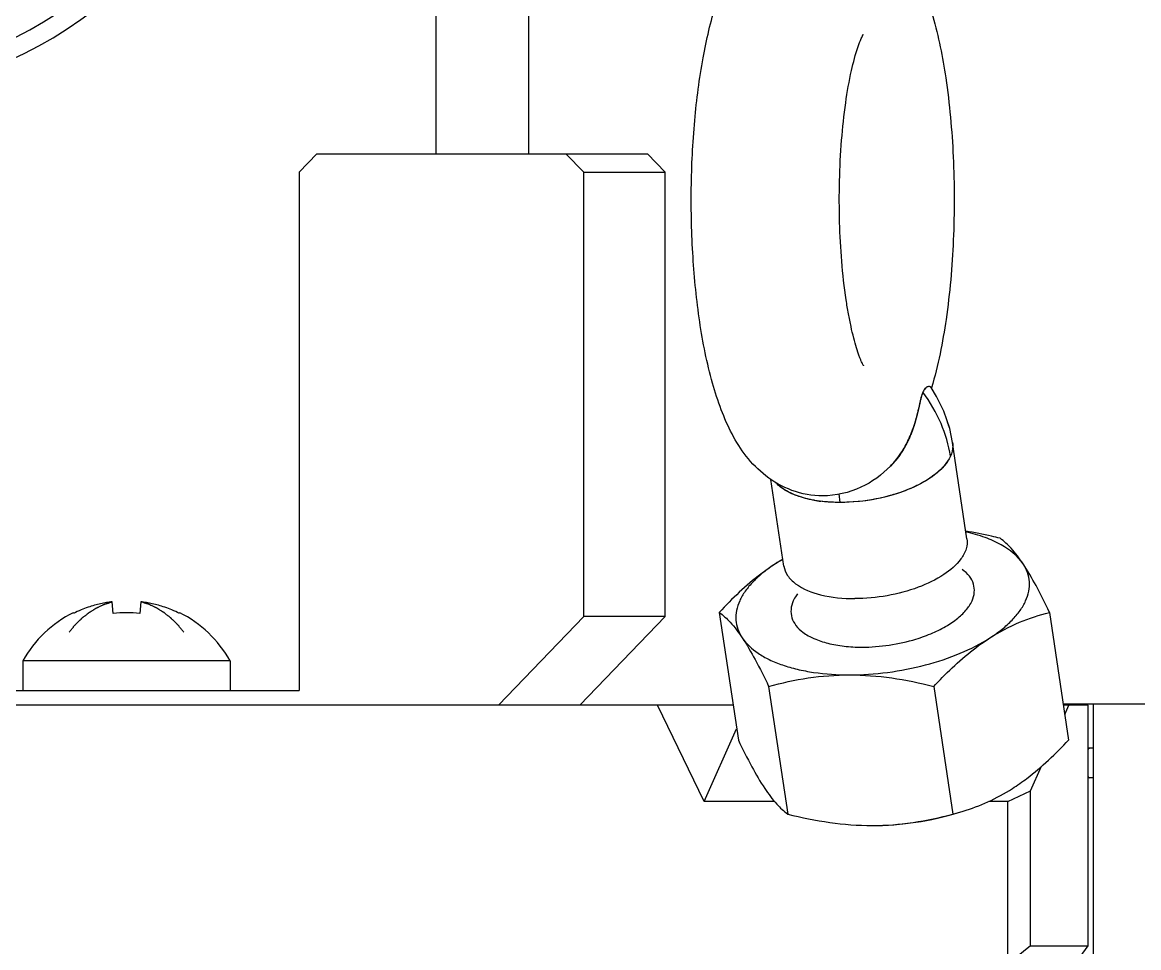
# Model space of a CAD drawing. Header units: millimetres. Extents: x 0 to 841, y 0 to 594.
# Drawn here: x 92.23 to 107.32, y 247.08 to 259.58 of the extents above; entities that cross this region are included whole.
import ezdxf

# ---------------------------------------------------------------- set-up
doc = ezdxf.new("R2010")
doc.units = ezdxf.units.MM
doc.header["$LTSCALE"] = 46.255
doc.layers.get('0').update_dxf_attribs({"linetype": 'CONTINUOUS'})
for name, color, linetype in [('COSMETIC', 7, 'CONTINUOUS'), ('PRT_CURVE', 7, 'CONTINUOUS'), ('PRT_SURFACE', 7, 'CONTINUOUS')]:
    doc.layers.add(name, color=color, linetype=linetype)

msp = doc.modelspace()

# ---------------------------------------------------------------- linework, layer by layer
at = {"color": 7, "linetype": 'CONTINUOUS'}
for p, q in [((97.823, 260.105), (97.823, 257.805)), ((99.073, 260.105), (99.073, 257.805)), ((96.215, 257.805), (95.975, 257.555)), ((96.215, 257.805), (100.682, 257.805)), ((99.82, 257.555), (99.579, 257.805)), ((100.682, 257.805), (100.922, 257.555)), ((95.975, 257.555), (95.975, 250.555)), ((99.82, 257.555), (100.922, 257.555)), ((99.82, 251.555), (99.82, 257.555)), ((100.922, 251.555), (100.922, 257.555)), ((104.588, 254.527), (104.512, 254.648)), ((104.52, 254.645), (104.518, 254.638)), ((104.686, 254.329), (104.588, 254.527)), ((104.764, 254.094), (104.686, 254.329)), ((104.764, 254.094), (104.735, 254.181)), ((104.803, 253.905), (104.764, 254.094)), ((104.803, 253.905), (104.764, 254.094)), ((104.997, 252.605), (104.803, 253.905)), ((102.524, 252.236), (102.349, 253.407)), ((103.286, 253.095), (103.269, 253.211)), ((93.463, 251.596), (93.449, 251.752)), ((93.836, 251.752), (93.821, 251.596)), ((92.926, 251.596), (92.923, 251.606)), ((94.361, 251.606), (94.358, 251.596)), ((101.651, 251.61), (101.909, 249.885)), ((106.112, 251.61), (106.37, 249.885)), ((98.666, 250.355), (99.82, 251.555)), ((100.922, 251.555), (99.769, 250.355)), ((100.922, 251.555), (99.82, 251.555)), ((95.042, 250.955), (92.242, 250.955)), ((92.242, 250.955), (92.242, 250.555)), ((95.042, 250.955), (95.042, 250.555)), ((91.168, 250.555), (95.975, 250.555)), ((102.318, 250.61), (102.576, 248.885)), ((104.549, 250.61), (104.807, 248.885)), ((106.297, 250.374), (106.709, 250.374)), ((106.709, 250.374), (108.641, 250.374)), ((106.709, 246.774), (106.709, 250.374)), ((101.839, 250.355), (87.619, 250.355)), ((101.446, 249.056), (100.818, 250.355)), ((106.634, 250.355), (106.3, 250.355)), ((106.319, 250.23), (106.375, 250.355)), ((106.634, 247.105), (106.634, 250.355)), ((101.446, 249.056), (101.886, 250.038)), ((106.709, 249.774), (106.634, 249.774)), ((105.857, 249.2), (106.005, 249.53)), ((106.709, 249.374), (106.634, 249.374)), ((105.551, 249.056), (105.857, 249.2)), ((105.857, 247.105), (105.857, 249.2)), ((102.396, 249.056), (101.446, 249.056)), ((105.551, 249.056), (105.294, 249.056)), ((105.551, 246.855), (105.551, 249.056)), ((104.807, 248.885), (104.945, 248.924)), ((105.857, 247.105), (105.551, 246.855)), ((105.857, 247.105), (106.634, 247.105)), ((106.457, 246.855), (106.634, 247.105))]:
    msp.add_line(p, q, dxfattribs=at)
at = {"color": 40, "linetype": 'CONTINUOUS'}
for p, q in [((104.342, 254.361), (104.336, 254.332)), ((104.359, 254.435), (104.342, 254.361)), ((104.166, 253.86), (104.164, 253.857)), ((103.977, 253.6), (103.972, 253.594)), ((103.983, 253.605), (103.977, 253.6)), ((103.988, 253.611), (103.983, 253.605)), ((103.994, 253.618), (103.988, 253.611))]:
    msp.add_line(p, q, dxfattribs=at)
for points in [[(104.403, 254.586), (104.401, 254.58), (104.398, 254.574), (104.396, 254.569), (104.394, 254.562), (104.391, 254.556), (104.389, 254.549), (104.387, 254.542), (104.385, 254.535), (104.382, 254.528), (104.38, 254.52), (104.378, 254.512), (104.376, 254.503), (104.373, 254.495), (104.371, 254.485), (104.369, 254.476), (104.366, 254.466), (104.364, 254.456), (104.359, 254.435)], [(104.336, 254.332), (104.329, 254.301), (104.325, 254.285), (104.321, 254.269)], [(104.321, 254.269), (104.316, 254.249), (104.311, 254.232), (104.307, 254.215), (104.302, 254.198), (104.297, 254.18), (104.292, 254.163), (104.286, 254.145), (104.281, 254.128), (104.275, 254.11), (104.269, 254.093), (104.263, 254.075), (104.256, 254.057)], [(104.256, 254.057), (104.253, 254.049), (104.247, 254.035), (104.242, 254.021), (104.236, 254.007), (104.231, 253.993), (104.225, 253.979), (104.219, 253.966), (104.212, 253.952), (104.206, 253.939), (104.2, 253.925), (104.193, 253.912), (104.187, 253.899), (104.18, 253.886), (104.173, 253.873), (104.166, 253.86)], [(104.164, 253.857), (104.158, 253.845), (104.15, 253.832), (104.142, 253.819), (104.134, 253.806), (104.126, 253.793), (104.118, 253.78), (104.11, 253.767), (104.101, 253.755), (104.093, 253.742), (104.084, 253.73), (104.075, 253.717), (104.066, 253.705), (104.057, 253.693), (104.048, 253.682), (104.039, 253.67), (104.029, 253.658)], [(103.972, 253.594), (103.967, 253.589), (103.964, 253.586)], [(104.029, 253.658), (104.024, 253.652), (104.02, 253.648), (104.017, 253.643), (104.013, 253.639), (104.009, 253.635), (104.005, 253.631), (104.002, 253.626), (103.998, 253.622), (103.994, 253.618)]]:
    msp.add_lwpolyline(points, dxfattribs=at)
at = {"color": 7, "linetype": 'CONTINUOUS'}
for centre, radius, start, end in [((89.694, 264.305), 5.75, 255.9703, 112.4512), ((89.694, 264.305), 5.5, 255.9703, 112.4512), ((104.492, 254.634), 0.0237, 34.9652, 37.2542), ((102.604, 254.672), 1.763, 339.3585, 343.1489), ((102.316, 254.761), 2.064, 343.1122, 345.0549), ((102.81, 254.596), 1.543, 335.2678, 339.3269), ((103.003, 254.5), 1.328, 326.0771, 330.9225), ((102.924, 254.543), 1.418, 330.9377, 335.2694), ((103.06, 254.461), 1.259, 320.085, 326.0879), ((103.103, 254.425), 1.202, 315.7456, 320.0601), ((103.844, 254.398), 1.173, 305.629, 305.9461), ((102.763, 253.675), 0.468, 222.1143, 227.5512), ((103.244, 254.877), 1.78, 259.9106, 262.9207), ((103.877, 249.972), 2.723, 120.1196, 122.6125), ((103.652, 250.32), 2.308, 119.6927, 122.555), ((93.642, 250.154), 1.61, 99.663, 102.5163), ((93.642, 250.154), 1.61, 96.9017, 99.6626), ((93.642, 250.154), 1.61, 80.3374, 83.0983), ((93.642, 250.154), 1.61, 77.4837, 80.337), ((93.642, 250.172), 1.604, 116.6413, 150.7733), ((93.641, 250.156), 1.608, 112.4157, 116.413), ((93.641, 250.156), 1.608, 108.8155, 112.4147), ((93.642, 250.155), 1.609, 105.5408, 108.8149), ((93.642, 250.155), 1.61, 102.5168, 105.5401), ((93.642, 249.9), 1.705, 83.9763, 96.0237), ((93.642, 250.155), 1.61, 74.4599, 77.4832), ((93.642, 250.155), 1.609, 71.1851, 74.4592), ((93.643, 250.156), 1.608, 67.5853, 71.1845), ((93.643, 250.156), 1.608, 63.587, 67.5843), ((93.642, 250.172), 1.604, 29.2267, 63.3587)]:
    msp.add_arc(centre, radius, start, end, dxfattribs=at)
for points, knots in [([(101.387, 255.536), (101.344, 255.826), (101.284, 256.426), (101.262, 257.335), (101.306, 258.234), (101.413, 259.069), (101.56, 259.703), (101.723, 260.148), (101.87, 260.446), (102.064, 260.723), (102.325, 260.966), (102.66, 261.141), (102.918, 261.184), (103.049, 261.184)], [0, 0, 0, 0, 0.136436, 0.280331, 0.422706, 0.554959, 0.671626, 0.724374, 0.775099, 0.826373, 0.880844, 0.939234, 1, 1, 1, 1]), ([(103.049, 261.184), (103.19, 261.184), (103.468, 261.134), (103.822, 260.933), (104.088, 260.659), (104.282, 260.35), (104.428, 260.016), (104.59, 259.513), (104.669, 259.111), (104.71, 258.831)], [0, 0, 0, 0, 0.134809, 0.263523, 0.382774, 0.495759, 0.609661, 0.730185, 1, 1, 1, 1]), ([(103.366, 255.831), (103.314, 256.178), (103.273, 256.715), (103.271, 257.436), (103.298, 257.975), (103.351, 258.473), (103.425, 258.897), (103.5, 259.186), (103.561, 259.346), (103.586, 259.4), (103.596, 259.419)], [0, 0, 0, 0, 0.289778, 0.444418, 0.595721, 0.736259, 0.858034, 0.951171, 0.98254, 1, 1, 1, 1]), ([(104.71, 258.831), (104.763, 258.478), (104.829, 257.747), (104.83, 256.655), (104.739, 255.61), (104.609, 254.947), (104.52, 254.645)], [0, 0, 0, 0, 0.254294, 0.521149, 0.776196, 1, 1, 1, 1]), ([(103.598, 254.944), (103.599, 254.944), (103.602, 254.939), (103.591, 254.956), (103.586, 254.968), (103.572, 254.997), (103.557, 255.031), (103.533, 255.094), (103.502, 255.189), (103.465, 255.322), (103.429, 255.476), (103.395, 255.648), (103.375, 255.769), (103.366, 255.831)], [0, 0, 0, 0, 0.003607, 0.012978, 0.034315, 0.066433, 0.108226, 0.158758, 0.282621, 0.432526, 0.60421, 0.794309, 1, 1, 1, 1]), ([(103.049, 253.184), (102.908, 253.184), (102.629, 253.234), (102.275, 253.435), (102.009, 253.708), (101.816, 254.017), (101.67, 254.351), (101.508, 254.854), (101.429, 255.256), (101.387, 255.536)], [0, 0, 0, 0, 0.134809, 0.263523, 0.382774, 0.495759, 0.609661, 0.730185, 1, 1, 1, 1]), ([(104.502, 254.656), (104.49, 254.663), (104.458, 254.66), (104.425, 254.629), (104.41, 254.602), (104.403, 254.586)], [0, 0, 0, 0, 0.324756, 0.59604, 1, 1, 1, 1]), ([(104.403, 254.586), (104.381, 254.536), (104.354, 254.415), (104.328, 254.295), (104.31, 254.229)], [0, 0, 0, 0, 0.442845, 1, 1, 1, 1]), ([(104.774, 253.72), (104.751, 253.87), (104.661, 254.178), (104.499, 254.453), (104.403, 254.586)], [0, 0, 0, 0, 0.481957, 1, 1, 1, 1]), ([(104.803, 253.904), (104.805, 253.889), (104.809, 253.826), (104.794, 253.763), (104.774, 253.72)], [0, 0, 0, 0, 0.240799, 1, 1, 1, 1]), ([(104.774, 253.72), (104.763, 253.695), (104.703, 253.589), (104.61, 253.504), (104.533, 253.449)], [0, 0, 0, 0, 0.219323, 1, 1, 1, 1]), ([(103.965, 253.586), (103.85, 253.469), (103.57, 253.262), (103.225, 253.184), (103.049, 253.184)], [0, 0, 0, 0, 0.482719, 1, 1, 1, 1]), ([(104.528, 253.445), (104.449, 253.388), (104.267, 253.288), (103.856, 253.142), (103.516, 253.095), (103.286, 253.095)], [0, 0, 0, 0, 0.222633, 0.473033, 1, 1, 1, 1]), ([(102.507, 253.283), (102.502, 253.286), (102.481, 253.301), (102.462, 253.317), (102.448, 253.33)], [0, 0, 0, 0, 0.257637, 1, 1, 1, 1]), ([(102.595, 253.231), (102.587, 253.235), (102.557, 253.251), (102.528, 253.268), (102.507, 253.283)], [0, 0, 0, 0, 0.259085, 1, 1, 1, 1]), ([(102.691, 253.189), (102.683, 253.192), (102.65, 253.205), (102.618, 253.219), (102.595, 253.231)], [0, 0, 0, 0, 0.257879, 1, 1, 1, 1]), ([(102.79, 253.156), (102.782, 253.159), (102.748, 253.169), (102.715, 253.18), (102.691, 253.189)], [0, 0, 0, 0, 0.256392, 1, 1, 1, 1]), ([(102.933, 253.124), (102.92, 253.126), (102.872, 253.135), (102.825, 253.147), (102.79, 253.156)], [0, 0, 0, 0, 0.256997, 1, 1, 1, 1]), ([(103.286, 253.095), (103.264, 253.095), (103.177, 253.096), (103.089, 253.102), (103.025, 253.11)], [0, 0, 0, 0, 0.256527, 1, 1, 1, 1]), ([(105.445, 252.61), (105.407, 252.62), (105.253, 252.657), (105.099, 252.688), (104.982, 252.707)], [0, 0, 0, 0, 0.250652, 1, 1, 1, 1]), ([(105.756, 252.265), (105.683, 252.374), (105.509, 252.509), (105.235, 252.63), (105.072, 252.676), (104.985, 252.695)], [0, 0, 0, 0, 0.436453, 0.702528, 1, 1, 1, 1]), ([(104.997, 252.605), (105.004, 252.56), (104.994, 252.46), (104.946, 252.373), (104.916, 252.331)], [0, 0, 0, 0, 0.467474, 1, 1, 1, 1]), ([(105.756, 252.265), (105.707, 252.339), (105.614, 252.464), (105.499, 252.571), (105.445, 252.61)], [0, 0, 0, 0, 0.571132, 1, 1, 1, 1]), ([(102.41, 252.265), (102.342, 252.222), (102.068, 252.03), (101.825, 251.796), (101.651, 251.61)], [0, 0, 0, 0, 0.238999, 1, 1, 1, 1]), ([(102.41, 252.265), (102.353, 252.229), (102.248, 252.154), (102.11, 252.031), (102.001, 251.903), (101.924, 251.771), (101.88, 251.639), (101.871, 251.507), (101.897, 251.379), (101.937, 251.302), (101.961, 251.265)], [0, 0, 0, 0, 0.164506, 0.314819, 0.450816, 0.573471, 0.685171, 0.789901, 0.892957, 1, 1, 1, 1]), ([(102.524, 252.236), (102.531, 252.191), (102.57, 252.097), (102.641, 252.028), (102.683, 251.997)], [0, 0, 0, 0, 0.467317, 1, 1, 1, 1]), ([(104.916, 252.331), (104.855, 252.247), (104.672, 252.094), (104.329, 251.931), (103.92, 251.822), (103.628, 251.795), (103.481, 251.795)], [0, 0, 0, 0, 0.197945, 0.443823, 0.719735, 1, 1, 1, 1]), ([(105.066, 251.765), (105.082, 251.802), (105.104, 251.878), (105.092, 251.997), (105.033, 252.105), (104.971, 252.163), (104.935, 252.189)], [0, 0, 0, 0, 0.248619, 0.48176, 0.725033, 1, 1, 1, 1]), ([(105.308, 251.265), (105.364, 251.301), (105.47, 251.376), (105.607, 251.499), (105.716, 251.628), (105.793, 251.759), (105.837, 251.892), (105.847, 252.024), (105.82, 252.151), (105.78, 252.229), (105.756, 252.265)], [0, 0, 0, 0, 0.164506, 0.314819, 0.450816, 0.573471, 0.685171, 0.789901, 0.892957, 1, 1, 1, 1]), ([(106.112, 251.61), (106.054, 251.732), (105.944, 251.955), (105.819, 252.17), (105.756, 252.265)], [0, 0, 0, 0, 0.541015, 1, 1, 1, 1]), ([(102.683, 251.997), (102.781, 251.923), (103.048, 251.821), (103.326, 251.795), (103.481, 251.795)], [0, 0, 0, 0, 0.442153, 1, 1, 1, 1]), ([(102.651, 251.765), (102.635, 251.729), (102.613, 251.652), (102.625, 251.533), (102.685, 251.425), (102.746, 251.367), (102.782, 251.341)], [0, 0, 0, 0, 0.248619, 0.48176, 0.725033, 1, 1, 1, 1]), ([(102.707, 251.858), (102.701, 251.851), (102.68, 251.821), (102.662, 251.79), (102.651, 251.765)], [0, 0, 0, 0, 0.261336, 1, 1, 1, 1]), ([(105.011, 251.672), (105.016, 251.679), (105.037, 251.709), (105.055, 251.741), (105.066, 251.765)], [0, 0, 0, 0, 0.261336, 1, 1, 1, 1]), ([(101.651, 251.61), (101.705, 251.571), (101.819, 251.464), (101.912, 251.339), (101.961, 251.265)], [0, 0, 0, 0, 0.428868, 1, 1, 1, 1]), ([(104.309, 251.249), (104.386, 251.273), (104.531, 251.325), (104.728, 251.425), (104.89, 251.538), (104.977, 251.626), (105.011, 251.672)], [0, 0, 0, 0, 0.289584, 0.556563, 0.794461, 1, 1, 1, 1]), ([(105.308, 251.265), (105.435, 251.347), (105.695, 251.484), (105.975, 251.575), (106.112, 251.61)], [0, 0, 0, 0, 0.516002, 1, 1, 1, 1]), ([(102.782, 251.341), (102.828, 251.307), (102.937, 251.247), (103.125, 251.186), (103.343, 251.148), (103.498, 251.14), (103.578, 251.14)], [0, 0, 0, 0, 0.205248, 0.443051, 0.710144, 1, 1, 1, 1]), ([(101.961, 251.265), (102.025, 251.17), (102.149, 250.955), (102.26, 250.732), (102.318, 250.61)], [0, 0, 0, 0, 0.458985, 1, 1, 1, 1]), ([(101.961, 251.265), (102.017, 251.183), (102.137, 251.074), (102.33, 250.966), (102.509, 250.894), (102.709, 250.837), (103.011, 250.78), (103.248, 250.765), (103.41, 250.765)], [0, 0, 0, 0, 0.188186, 0.298206, 0.419377, 0.551314, 0.693065, 1, 1, 1, 1]), ([(103.41, 250.765), (103.582, 250.765), (103.928, 250.789), (104.432, 250.887), (104.897, 251.041), (105.181, 251.184), (105.308, 251.265)], [0, 0, 0, 0, 0.260216, 0.522443, 0.77309, 1, 1, 1, 1]), ([(103.578, 251.14), (103.702, 251.14), (103.949, 251.159), (104.191, 251.213), (104.309, 251.249)], [0, 0, 0, 0, 0.500002, 1, 1, 1, 1]), ([(104.549, 250.61), (104.608, 250.674), (104.841, 250.914), (105.099, 251.132), (105.308, 251.265)], [0, 0, 0, 0, 0.260205, 1, 1, 1, 1]), ([(102.318, 250.61), (102.494, 250.658), (102.855, 250.737), (103.224, 250.765), (103.41, 250.765)], [0, 0, 0, 0, 0.494363, 1, 1, 1, 1]), ([(103.41, 250.765), (103.601, 250.765), (103.985, 250.735), (104.361, 250.657), (104.549, 250.61)], [0, 0, 0, 0, 0.496443, 1, 1, 1, 1]), ([(101.909, 249.885), (101.967, 249.763), (102.078, 249.541), (102.202, 249.325), (102.266, 249.23)], [0, 0, 0, 0, 0.541015, 1, 1, 1, 1]), ([(105.612, 249.23), (105.679, 249.273), (105.953, 249.466), (106.196, 249.699), (106.37, 249.885)], [0, 0, 0, 0, 0.238999, 1, 1, 1, 1]), ([(106.656, 249.774), (106.654, 249.774), (106.644, 249.772), (106.637, 249.762), (106.634, 249.755)], [0, 0, 0, 0, 0.192565, 1, 1, 1, 1]), ([(106.634, 249.393), (106.635, 249.391), (106.64, 249.382), (106.649, 249.374), (106.656, 249.374)], [0, 0, 0, 0, 0.329667, 1, 1, 1, 1]), ([(102.266, 249.23), (102.315, 249.156), (102.408, 249.031), (102.522, 248.924), (102.576, 248.885)], [0, 0, 0, 0, 0.571132, 1, 1, 1, 1]), ([(104.945, 248.924), (105.059, 248.958), (105.29, 249.044), (105.506, 249.162), (105.612, 249.23)], [0, 0, 0, 0, 0.48597, 1, 1, 1, 1]), ([(102.576, 248.885), (102.763, 248.838), (103.14, 248.76), (103.524, 248.73), (103.714, 248.73)], [0, 0, 0, 0, 0.503557, 1, 1, 1, 1]), ([(103.714, 248.73), (103.912, 248.73), (104.308, 248.761), (104.695, 248.847), (104.884, 248.905)], [0, 0, 0, 0, 0.499999, 1, 1, 1, 1]), ([(103.714, 248.73), (103.901, 248.73), (104.27, 248.759), (104.631, 248.837), (104.807, 248.885)], [0, 0, 0, 0, 0.505637, 1, 1, 1, 1])]:
    msp.add_open_spline(points, degree=3, knots=knots, dxfattribs=at)
msp.add_open_spline([(104.511, 254.649), (104.509, 254.652), (104.506, 254.654), (104.502, 254.656)], degree=3, dxfattribs=at)
at = {"layer": 'COSMETIC', "color": 7, "linetype": 'CONTINUOUS'}
for points in [[(92.867, 251.343), (92.877, 251.355), (92.892, 251.374), (92.91, 251.395), (92.92, 251.407), (92.928, 251.417), (92.936, 251.426), (92.941, 251.433), (92.945, 251.437), (92.947, 251.439), (92.948, 251.441), (92.949, 251.442), (92.952, 251.445), (92.956, 251.448), (92.961, 251.454), (92.968, 251.461), (92.98, 251.472), (92.994, 251.486), (93.008, 251.5), (93.019, 251.511), (93.027, 251.518), (93.032, 251.524), (93.036, 251.527), (93.038, 251.53), (93.04, 251.531), (93.041, 251.532), (93.043, 251.534), (93.048, 251.537), (93.054, 251.543), (93.063, 251.55), (93.073, 251.557), (93.085, 251.567), (93.097, 251.576), (93.109, 251.586), (93.116, 251.592), (93.122, 251.597), (93.127, 251.6), (93.131, 251.603), (93.133, 251.605), (93.135, 251.607), (93.136, 251.608), (93.137, 251.608), (93.139, 251.609), (93.141, 251.611), (93.145, 251.613), (93.15, 251.616), (93.156, 251.62), (93.163, 251.625), (93.176, 251.632), (93.188, 251.64), (93.2, 251.647), (93.209, 251.653), (93.218, 251.659), (93.225, 251.663), (93.23, 251.666), (93.232, 251.667), (93.233, 251.668), (93.235, 251.669), (93.238, 251.67), (93.242, 251.672), (93.249, 251.675), (93.257, 251.679), (93.27, 251.685), (93.286, 251.693), (93.303, 251.701), (93.316, 251.707), (93.324, 251.711), (93.331, 251.714), (93.335, 251.716), (93.338, 251.717), (93.339, 251.718), (93.341, 251.718), (93.343, 251.719), (93.348, 251.721), (93.356, 251.723), (93.366, 251.726), (93.377, 251.73), (93.39, 251.734), (93.414, 251.742), (93.435, 251.748), (93.449, 251.752)], [(94.417, 251.343), (94.407, 251.355), (94.392, 251.374), (94.374, 251.395), (94.364, 251.407), (94.356, 251.417), (94.348, 251.426), (94.343, 251.433), (94.339, 251.437), (94.337, 251.439), (94.336, 251.441), (94.335, 251.442), (94.332, 251.445), (94.329, 251.448), (94.323, 251.454), (94.316, 251.461), (94.304, 251.472), (94.29, 251.486), (94.276, 251.5), (94.265, 251.511), (94.258, 251.518), (94.252, 251.524), (94.248, 251.527), (94.246, 251.53), (94.244, 251.531), (94.243, 251.532), (94.241, 251.534), (94.236, 251.537), (94.23, 251.543), (94.221, 251.55), (94.212, 251.557), (94.199, 251.567), (94.187, 251.576), (94.175, 251.586), (94.168, 251.592), (94.162, 251.597), (94.157, 251.6), (94.153, 251.603), (94.151, 251.605), (94.149, 251.607), (94.148, 251.608), (94.147, 251.608), (94.145, 251.609), (94.143, 251.611), (94.139, 251.613), (94.134, 251.616), (94.128, 251.62), (94.121, 251.625), (94.108, 251.632), (94.096, 251.64), (94.084, 251.647), (94.075, 251.653), (94.066, 251.659), (94.059, 251.663), (94.054, 251.666), (94.052, 251.667), (94.051, 251.668), (94.049, 251.669), (94.046, 251.67), (94.042, 251.672), (94.035, 251.675), (94.027, 251.679), (94.014, 251.685), (93.998, 251.693), (93.981, 251.701), (93.968, 251.707), (93.96, 251.711), (93.953, 251.714), (93.949, 251.716), (93.946, 251.717), (93.945, 251.718), (93.943, 251.718), (93.941, 251.719), (93.936, 251.721), (93.928, 251.723), (93.918, 251.726), (93.907, 251.73), (93.894, 251.734), (93.87, 251.742), (93.849, 251.748), (93.836, 251.752)]]:
    msp.add_open_spline(points, degree=3, knots=[0, 0, 0, 0, 0.0625, 0.09375, 0.109375, 0.125, 0.140625, 0.15625, 0.160156, 0.164062, 0.166016, 0.167969, 0.171875, 0.179688, 0.1875, 0.203125, 0.21875, 0.25, 0.28125, 0.296875, 0.3125, 0.320312, 0.328125, 0.332031, 0.333984, 0.335938, 0.339844, 0.34375, 0.359375, 0.375, 0.390625, 0.40625, 0.4375, 0.453125, 0.46875, 0.476562, 0.484375, 0.492188, 0.496094, 0.498047, 0.5, 0.501953, 0.503906, 0.507812, 0.515625, 0.523438, 0.53125, 0.546875, 0.5625, 0.59375, 0.609375, 0.625, 0.640625, 0.65625, 0.660156, 0.664062, 0.666016, 0.667969, 0.671875, 0.679688, 0.6875, 0.703125, 0.71875, 0.75, 0.78125, 0.796875, 0.8125, 0.820312, 0.828125, 0.832031, 0.833984, 0.835938, 0.839844, 0.84375, 0.859375, 0.875, 0.890625, 0.90625, 0.9375, 1, 1, 1, 1], dxfattribs=at)
at = {"layer": 'PRT_CURVE', "color": 4, "linetype": 'CONTINUOUS'}
msp.add_line((103.286, 253.095), (103.269, 253.211), dxfattribs=at)
at = {"layer": 'PRT_SURFACE', "color": 6, "linetype": 'CONTINUOUS'}
for p, q in [((104.588, 254.527), (104.512, 254.648)), ((104.686, 254.329), (104.588, 254.527)), ((104.764, 254.094), (104.686, 254.329)), ((104.764, 254.094), (104.75, 254.137)), ((104.803, 253.905), (104.764, 254.094)), ((103.286, 253.095), (103.269, 253.211))]:
    msp.add_line(p, q, dxfattribs=at)
at = {"layer": 'PRT_SURFACE', "color": 7, "linetype": 'CONTINUOUS'}
for points, knots in [([(104.512, 254.648), (104.507, 254.654), (104.491, 254.663), (104.46, 254.657), (104.427, 254.631), (104.411, 254.603), (104.403, 254.586)], [0, 0, 0, 0, 0.154271, 0.348157, 0.615629, 1, 1, 1, 1]), ([(104.403, 254.586), (104.393, 254.563), (104.376, 254.508), (104.355, 254.414), (104.329, 254.299), (104.281, 254.113), (104.181, 253.859), (104.048, 253.672), (103.965, 253.587)], [0, 0, 0, 0, 0.067628, 0.155417, 0.262269, 0.386571, 0.676318, 1, 1, 1, 1]), ([(104.803, 253.905), (104.805, 253.89), (104.81, 253.827), (104.794, 253.763), (104.774, 253.72)], [0, 0, 0, 0, 0.240815, 1, 1, 1, 1]), ([(104.774, 253.72), (104.732, 253.625), (104.61, 253.497), (104.411, 253.365), (104.146, 253.236), (103.768, 253.127), (103.448, 253.095), (103.286, 253.095)], [0, 0, 0, 0, 0.185587, 0.300744, 0.428716, 0.710356, 1, 1, 1, 1]), ([(103.286, 253.095), (103.193, 253.095), (103.015, 253.105), (102.769, 253.155), (102.566, 253.236), (102.457, 253.317), (102.416, 253.362)], [0, 0, 0, 0, 0.300301, 0.571495, 0.805359, 1, 1, 1, 1])]:
    msp.add_open_spline(points, degree=3, knots=knots, dxfattribs=at)
at = {"layer": 'PRT_SURFACE', "color": 6, "linetype": 'CONTINUOUS'}
msp.add_open_spline([(104.774, 253.72), (104.751, 253.87), (104.661, 254.178), (104.499, 254.453), (104.403, 254.586)], degree=3, knots=[0, 0, 0, 0, 0.481957, 1, 1, 1, 1], dxfattribs=at)

doc.saveas('drawing.dxf')
